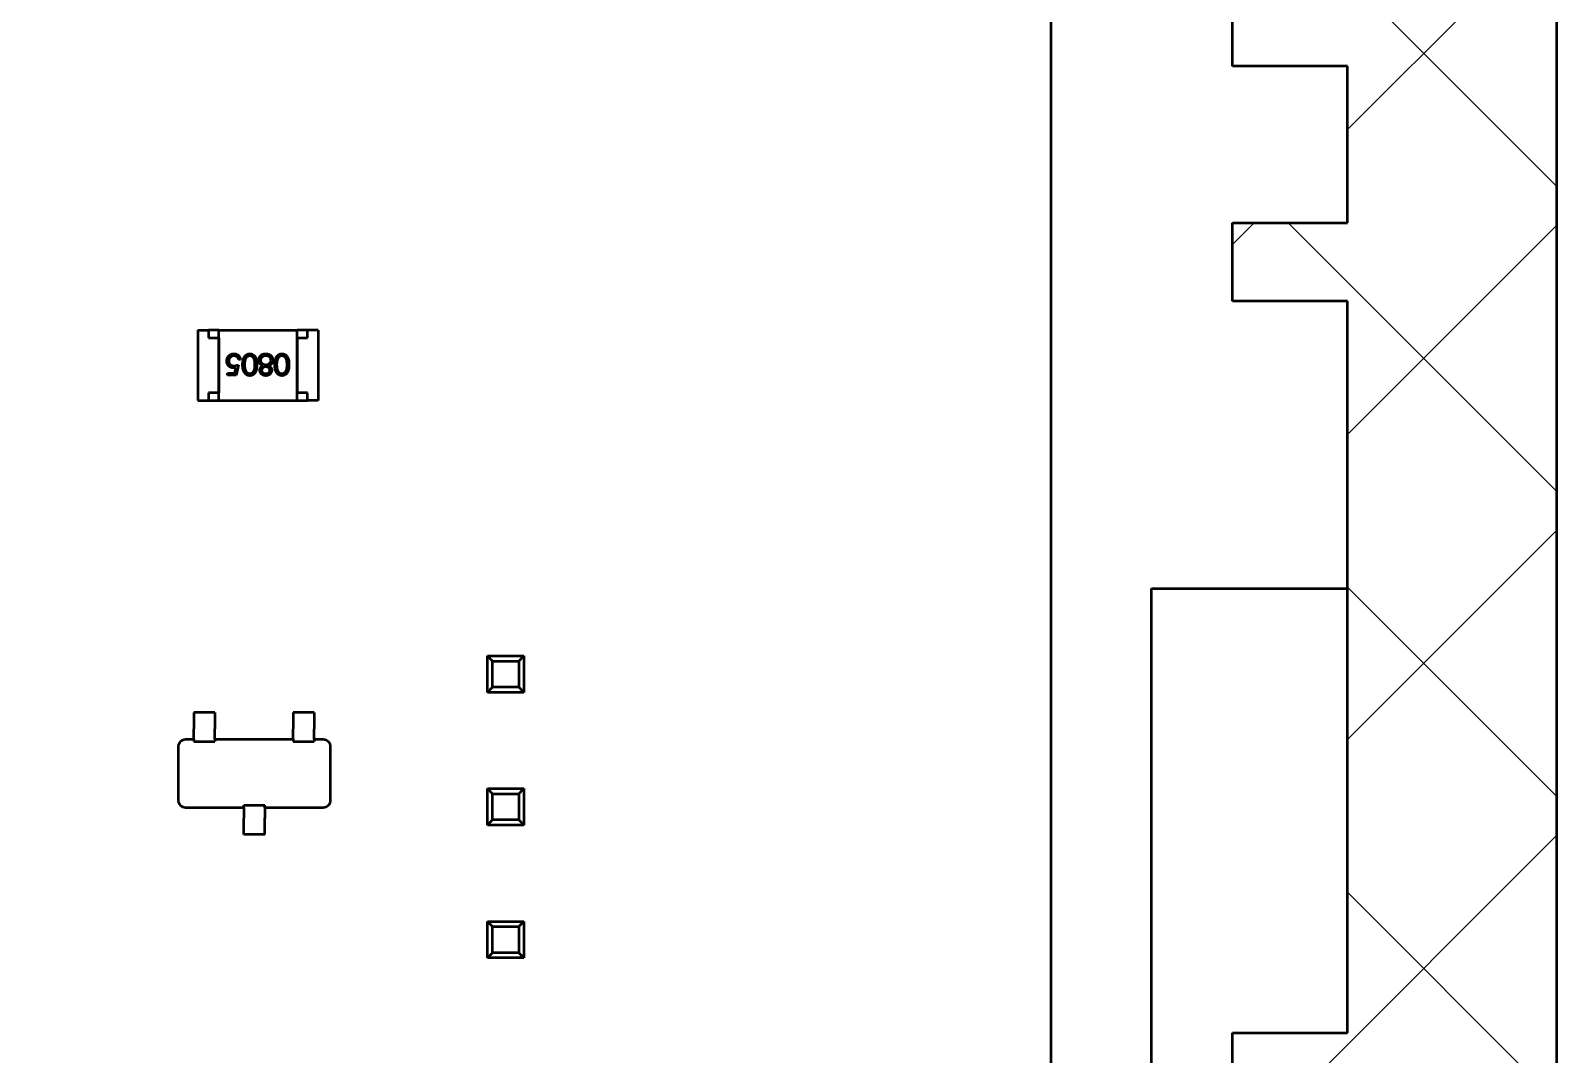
# Model space of a CAD drawing. Header units: millimetres. Extents: x 3004 to 4026, y 1209 to 1506.
# Drawn here: x 3169.19 to 3198.39, y 1413.87 to 1433.46 of the extents above; entities that cross this region are included whole.
import ezdxf

# ---------------------------------------------------------------- set-up
doc = ezdxf.new("R2010")
doc.units = ezdxf.units.MM
doc.layers.add('Видимый контур (ГОСТ)', color=7, linetype='Continuous', lineweight=50)
doc.layers.add('Штриховка (ГОСТ)', color=7, linetype='Continuous', lineweight=18)

msp = doc.modelspace()

# ---------------------------------------------------------------- hatches: boundary and pattern name
at = {"layer": 'Штриховка (ГОСТ)'}
h = msp.add_hatch(dxfattribs=at)
h.set_pattern_fill('ANSI37', color=256, scale=1.3, style=0)
edge = h.paths.add_edge_path()
edge.add_line((3130.892, 1396.782), (3130.892, 1393.782))
edge.add_line((3130.892, 1393.782), (3195.392, 1393.782))
edge.add_ellipse((3195.392, 1396.782), major_axis=(0, -3), ratio=1, start_angle=0, end_angle=90)
edge.add_line((3198.392, 1396.782), (3198.392, 1465.782))
edge.add_ellipse((3195.392, 1465.782), major_axis=(3, 0), ratio=1, start_angle=0, end_angle=90)
edge.add_line((3195.392, 1468.782), (3130.892, 1468.782))
edge.add_line((3130.892, 1468.782), (3130.892, 1465.782))
edge.add_line((3130.892, 1465.782), (3130.892, 1464.782))
edge.add_line((3130.892, 1464.782), (3132.392, 1464.782))
edge.add_line((3132.392, 1464.782), (3132.392, 1462.582))
edge.add_line((3132.392, 1462.582), (3133.892, 1462.582))
edge.add_line((3133.892, 1462.582), (3133.892, 1464.782))
edge.add_line((3133.892, 1464.782), (3147.892, 1464.782))
edge.add_line((3147.892, 1464.782), (3147.892, 1462.582))
edge.add_line((3147.892, 1462.582), (3149.392, 1462.582))
edge.add_line((3149.392, 1462.582), (3149.392, 1464.782))
edge.add_line((3149.392, 1464.782), (3152.392, 1464.782))
edge.add_line((3152.392, 1464.782), (3152.392, 1462.582))
edge.add_line((3152.392, 1462.582), (3153.892, 1462.582))
edge.add_line((3153.892, 1462.582), (3153.892, 1464.782))
edge.add_line((3153.892, 1464.782), (3167.892, 1464.782))
edge.add_line((3167.892, 1464.782), (3167.892, 1462.582))
edge.add_line((3167.892, 1462.582), (3169.392, 1462.582))
edge.add_line((3169.392, 1462.582), (3169.392, 1464.782))
edge.add_line((3169.392, 1464.782), (3172.392, 1464.782))
edge.add_line((3172.392, 1464.782), (3172.392, 1462.582))
edge.add_line((3172.392, 1462.582), (3173.892, 1462.582))
edge.add_line((3173.892, 1462.582), (3173.892, 1464.782))
edge.add_line((3173.892, 1464.782), (3194.392, 1464.782))
edge.add_line((3194.392, 1464.782), (3194.392, 1454.282))
edge.add_line((3194.392, 1454.282), (3192.192, 1454.282))
edge.add_line((3192.192, 1454.282), (3192.192, 1452.782))
edge.add_line((3192.192, 1452.782), (3194.392, 1452.782))
edge.add_line((3194.392, 1452.782), (3194.392, 1449.782))
edge.add_line((3194.392, 1449.782), (3192.192, 1449.782))
edge.add_line((3192.192, 1449.782), (3192.192, 1448.282))
edge.add_line((3192.192, 1448.282), (3194.392, 1448.282))
edge.add_line((3194.392, 1448.282), (3194.392, 1434.282))
edge.add_line((3194.392, 1434.282), (3192.192, 1434.282))
edge.add_line((3192.192, 1434.282), (3192.192, 1432.782))
edge.add_line((3192.192, 1432.782), (3194.392, 1432.782))
edge.add_line((3194.392, 1432.782), (3194.392, 1429.782))
edge.add_line((3194.392, 1429.782), (3192.192, 1429.782))
edge.add_line((3192.192, 1429.782), (3192.192, 1428.282))
edge.add_line((3192.192, 1428.282), (3194.392, 1428.282))
edge.add_line((3194.392, 1428.282), (3194.392, 1414.282))
edge.add_line((3194.392, 1414.282), (3192.192, 1414.282))
edge.add_line((3192.192, 1414.282), (3192.192, 1412.782))
edge.add_line((3192.192, 1412.782), (3194.392, 1412.782))
edge.add_line((3194.392, 1412.782), (3194.392, 1409.782))
edge.add_line((3194.392, 1409.782), (3192.192, 1409.782))
edge.add_line((3192.192, 1409.782), (3192.192, 1408.282))
edge.add_line((3192.192, 1408.282), (3194.392, 1408.282))
edge.add_line((3194.392, 1408.282), (3194.392, 1397.782))
edge.add_line((3194.392, 1397.782), (3173.892, 1397.782))
edge.add_line((3173.892, 1397.782), (3173.892, 1399.982))
edge.add_line((3173.892, 1399.982), (3172.392, 1399.982))
edge.add_line((3172.392, 1399.982), (3172.392, 1397.782))
edge.add_line((3172.392, 1397.782), (3169.392, 1397.782))
edge.add_line((3169.392, 1397.782), (3169.392, 1399.982))
edge.add_line((3169.392, 1399.982), (3167.892, 1399.982))
edge.add_line((3167.892, 1399.982), (3167.892, 1397.782))
edge.add_line((3167.892, 1397.782), (3153.892, 1397.782))
edge.add_line((3153.892, 1397.782), (3153.892, 1399.982))
edge.add_line((3153.892, 1399.982), (3152.392, 1399.982))
edge.add_line((3152.392, 1399.982), (3152.392, 1397.782))
edge.add_line((3152.392, 1397.782), (3149.392, 1397.782))
edge.add_line((3149.392, 1397.782), (3149.392, 1399.982))
edge.add_line((3149.392, 1399.982), (3147.892, 1399.982))
edge.add_line((3147.892, 1399.982), (3147.892, 1397.782))
edge.add_line((3147.892, 1397.782), (3133.892, 1397.782))
edge.add_line((3133.892, 1397.782), (3133.892, 1399.982))
edge.add_line((3133.892, 1399.982), (3132.392, 1399.982))
edge.add_line((3132.392, 1399.982), (3132.392, 1397.782))
edge.add_line((3132.392, 1397.782), (3130.892, 1397.782))
edge.add_line((3130.892, 1397.782), (3130.892, 1396.782))
edge = h.paths.add_edge_path()
edge.add_ellipse((3190.892, 1401.282), major_axis=(0, 2.75), ratio=1, start_angle=0, end_angle=360)
edge = h.paths.add_edge_path(flags=0)
edge.add_ellipse((3190.892, 1401.282), major_axis=(0, 1.1), ratio=1, start_angle=0, end_angle=360)
edge = h.paths.add_edge_path()
edge.add_ellipse((3190.892, 1461.282), major_axis=(0, 2.75), ratio=1, start_angle=0, end_angle=360)
edge = h.paths.add_edge_path(flags=0)
edge.add_ellipse((3190.892, 1461.282), major_axis=(0, 1.1), ratio=1, start_angle=0, end_angle=360)

# ---------------------------------------------------------------- linework, layer by layer
at = {"layer": 'Видимый контур (ГОСТ)'}
for p, q in [((3198.392, 1465.782), (3198.392, 1396.782)), ((3188.712, 1455.257), (3188.717, 1407.809)), ((3192.192, 1432.782), (3192.192, 1434.282)), ((3194.392, 1432.782), (3192.192, 1432.782)), ((3194.392, 1429.782), (3194.392, 1432.782)), ((3192.192, 1429.782), (3194.392, 1429.782)), ((3192.192, 1428.282), (3192.192, 1429.782)), ((3194.392, 1428.282), (3192.192, 1428.282)), ((3194.392, 1414.282), (3194.392, 1428.282)), ((3172.39, 1427.73), (3172.39, 1426.38)), ((3172.39, 1427.73), (3172.59, 1427.73)), ((3172.79, 1427.73), (3172.59, 1427.73)), ((3172.59, 1427.73), (3172.59, 1427.58)), ((3172.79, 1426.38), (3172.79, 1427.73)), ((3172.79, 1427.73), (3174.29, 1427.73)), ((3174.49, 1427.73), (3174.29, 1427.73)), ((3174.29, 1426.38), (3174.29, 1427.73)), ((3174.49, 1427.58), (3174.49, 1427.73)), ((3174.69, 1427.73), (3174.49, 1427.73)), ((3174.69, 1427.73), (3174.69, 1426.38)), ((3172.59, 1427.58), (3172.79, 1427.58)), ((3172.79, 1427.58), (3172.79, 1426.53)), ((3174.29, 1427.58), (3174.49, 1427.58)), ((3174.29, 1427.58), (3174.29, 1426.53)), ((3173.164, 1427.068), (3173.123, 1426.868)), ((3173.205, 1427.166), (3173.169, 1427.166)), ((3172.959, 1426.909), (3173.095, 1426.909)), ((3172.959, 1426.868), (3172.959, 1426.909)), ((3173.123, 1426.868), (3172.959, 1426.868)), ((3173.095, 1426.909), (3173.116, 1427.014)), ((3172.59, 1426.53), (3172.59, 1426.38)), ((3172.79, 1426.53), (3172.59, 1426.53)), ((3174.49, 1426.53), (3174.29, 1426.53)), ((3174.49, 1426.38), (3174.49, 1426.53)), ((3172.39, 1426.38), (3172.59, 1426.38)), ((3172.59, 1426.38), (3172.79, 1426.38)), ((3172.79, 1426.38), (3174.29, 1426.38)), ((3174.29, 1426.38), (3174.49, 1426.38)), ((3174.69, 1426.38), (3174.49, 1426.38)), ((3190.642, 1412.982), (3190.642, 1422.782)), ((3190.642, 1422.782), (3194.392, 1422.782)), ((3177.93, 1421.495), (3178.63, 1421.495)), ((3177.93, 1421.495), (3178.03, 1421.395)), ((3177.93, 1420.795), (3177.93, 1421.495)), ((3178.53, 1421.395), (3178.63, 1421.495)), ((3178.63, 1421.495), (3178.63, 1420.795)), ((3178.03, 1421.395), (3178.53, 1421.395)), ((3178.03, 1420.895), (3178.03, 1421.395)), ((3178.53, 1421.395), (3178.53, 1420.895)), ((3177.93, 1420.795), (3178.03, 1420.895)), ((3178.63, 1420.795), (3177.93, 1420.795)), ((3178.53, 1420.895), (3178.03, 1420.895)), ((3178.53, 1420.895), (3178.63, 1420.795)), ((3172.315, 1420.415), (3172.315, 1420.191)), ((3172.715, 1420.415), (3172.315, 1420.415)), ((3172.715, 1420.415), (3172.715, 1420.191)), ((3174.615, 1420.415), (3174.215, 1420.415)), ((3174.215, 1420.415), (3174.215, 1420.191)), ((3174.615, 1420.415), (3174.615, 1420.191)), ((3172.315, 1420.191), (3172.315, 1420.141)), ((3172.315, 1420.141), (3172.315, 1420.099)), ((3172.315, 1419.901), (3172.315, 1420.099)), ((3172.715, 1420.191), (3172.715, 1420.141)), ((3172.715, 1420.141), (3172.715, 1420.099)), ((3172.715, 1419.901), (3172.715, 1420.099)), ((3174.215, 1420.191), (3174.215, 1420.141)), ((3174.215, 1420.141), (3174.215, 1420.099)), ((3174.215, 1419.901), (3174.215, 1420.099)), ((3174.615, 1420.191), (3174.615, 1420.141)), ((3174.615, 1420.141), (3174.615, 1420.099)), ((3174.615, 1419.901), (3174.615, 1420.099)), ((3172.01, 1419.75), (3172.01, 1418.74)), ((3172.315, 1419.895), (3172.155, 1419.895)), ((3172.315, 1419.901), (3172.315, 1419.855)), ((3172.315, 1419.855), (3172.715, 1419.855)), ((3172.715, 1419.901), (3172.715, 1419.855)), ((3174.215, 1419.895), (3172.715, 1419.895)), ((3174.215, 1419.901), (3174.215, 1419.855)), ((3174.215, 1419.855), (3174.615, 1419.855)), ((3174.615, 1419.901), (3174.615, 1419.855)), ((3174.785, 1419.895), (3174.615, 1419.895)), ((3174.93, 1418.74), (3174.93, 1419.75)), ((3177.93, 1418.955), (3178.63, 1418.955)), ((3177.93, 1418.955), (3178.03, 1418.855)), ((3177.93, 1418.255), (3177.93, 1418.955)), ((3178.53, 1418.855), (3178.63, 1418.955)), ((3178.63, 1418.955), (3178.63, 1418.255)), ((3172.155, 1418.595), (3173.27, 1418.595)), ((3173.27, 1418.636), (3173.67, 1418.636)), ((3173.27, 1418.59), (3173.27, 1418.636)), ((3173.27, 1418.59), (3173.27, 1418.391)), ((3173.67, 1418.59), (3173.67, 1418.636)), ((3173.67, 1418.595), (3174.785, 1418.595)), ((3173.67, 1418.59), (3173.67, 1418.391)), ((3178.03, 1418.855), (3178.53, 1418.855)), ((3178.03, 1418.355), (3178.03, 1418.855)), ((3178.53, 1418.855), (3178.53, 1418.355)), ((3173.27, 1418.35), (3173.27, 1418.391)), ((3173.27, 1418.3), (3173.27, 1418.35)), ((3173.27, 1418.075), (3173.27, 1418.3)), ((3173.67, 1418.35), (3173.67, 1418.391)), ((3173.67, 1418.3), (3173.67, 1418.35)), ((3173.67, 1418.075), (3173.67, 1418.3)), ((3177.93, 1418.255), (3178.03, 1418.355)), ((3178.53, 1418.355), (3178.03, 1418.355)), ((3178.53, 1418.355), (3178.63, 1418.255)), ((3173.67, 1418.075), (3173.27, 1418.075)), ((3178.63, 1418.255), (3177.93, 1418.255)), ((3177.93, 1416.415), (3178.63, 1416.415)), ((3177.93, 1416.415), (3178.03, 1416.315)), ((3177.93, 1415.715), (3177.93, 1416.415)), ((3178.03, 1416.315), (3178.53, 1416.315)), ((3178.03, 1415.815), (3178.03, 1416.315)), ((3178.53, 1416.315), (3178.63, 1416.415)), ((3178.53, 1416.315), (3178.53, 1415.815)), ((3178.63, 1416.415), (3178.63, 1415.715)), ((3177.93, 1415.715), (3178.03, 1415.815)), ((3178.63, 1415.715), (3177.93, 1415.715)), ((3178.53, 1415.815), (3178.03, 1415.815)), ((3178.53, 1415.815), (3178.63, 1415.715)), ((3192.192, 1414.282), (3194.392, 1414.282)), ((3192.192, 1412.782), (3192.192, 1414.282))]:
    msp.add_line(p, q, dxfattribs=at)
for centre, major_axis, start_param, end_param in [((3172.166, 1419.74), (0.113, -0.113), 2.389713, 3.893472), ((3174.775, 1419.74), (-0.113, -0.113), 2.389713, 3.893472), ((3172.166, 1418.751), (-0.113, -0.113), 5.531306, 7.035065), ((3174.775, 1418.751), (0.113, -0.113), 5.531306, 7.035065)]:
    msp.add_ellipse(centre, major_axis=major_axis, ratio=0.935113, start_param=start_param, end_param=end_param, dxfattribs=at)
for points, knots in [([(3172.943, 1427.137), (3172.943, 1427.141), (3172.943, 1427.147), (3172.944, 1427.157), (3172.946, 1427.166), (3172.948, 1427.175), (3172.95, 1427.184), (3172.953, 1427.193), (3172.957, 1427.202), (3172.961, 1427.21), (3172.966, 1427.218), (3172.971, 1427.226), (3172.977, 1427.233), (3172.983, 1427.239), (3172.989, 1427.245), (3172.996, 1427.251), (3173.003, 1427.256), (3173.011, 1427.261), (3173.019, 1427.265), (3173.027, 1427.269), (3173.036, 1427.272), (3173.044, 1427.274), (3173.054, 1427.276), (3173.063, 1427.277), (3173.073, 1427.278), (3173.079, 1427.278), (3173.083, 1427.278)], [0, 0, 0, 0, 0.044014, 0.087434, 0.130118, 0.172554, 0.214555, 0.256298, 0.298438, 0.340849, 0.382715, 0.423924, 0.464246, 0.504074, 0.543862, 0.583567, 0.623094, 0.663229, 0.703551, 0.743938, 0.784541, 0.82575, 0.867757, 0.910745, 0.954914, 1, 1, 1, 1]), ([(3173.069, 1427.007), (3173.065, 1427.007), (3173.056, 1427.007), (3173.043, 1427.009), (3173.031, 1427.012), (3173.019, 1427.016), (3173.008, 1427.021), (3172.998, 1427.027), (3172.988, 1427.035), (3172.979, 1427.043), (3172.97, 1427.053), (3172.963, 1427.063), (3172.957, 1427.074), (3172.952, 1427.085), (3172.948, 1427.097), (3172.945, 1427.11), (3172.943, 1427.124), (3172.943, 1427.133), (3172.943, 1427.137)], [0, 0, 0, 0, 0.065808, 0.129394, 0.190894, 0.251281, 0.310815, 0.370371, 0.430768, 0.492881, 0.555104, 0.616067, 0.677256, 0.73826, 0.800762, 0.864778, 0.931045, 1, 1, 1, 1]), ([(3173.081, 1427.237), (3173.077, 1427.237), (3173.07, 1427.237), (3173.061, 1427.236), (3173.051, 1427.234), (3173.042, 1427.23), (3173.033, 1427.226), (3173.025, 1427.221), (3173.016, 1427.215), (3173.009, 1427.209), (3173.002, 1427.201), (3172.996, 1427.193), (3172.991, 1427.185), (3172.986, 1427.176), (3172.983, 1427.166), (3172.981, 1427.157), (3172.979, 1427.146), (3172.979, 1427.14), (3172.979, 1427.136)], [0, 0, 0, 0, 0.064207, 0.126425, 0.18768, 0.248216, 0.308305, 0.369661, 0.431699, 0.495947, 0.559758, 0.622295, 0.683911, 0.745092, 0.80674, 0.869087, 0.93329, 1, 1, 1, 1]), ([(3172.979, 1427.136), (3172.979, 1427.133), (3172.979, 1427.126), (3172.981, 1427.117), (3172.983, 1427.109), (3172.986, 1427.1), (3172.989, 1427.093), (3172.994, 1427.085), (3172.999, 1427.078), (3173.005, 1427.072), (3173.012, 1427.066), (3173.02, 1427.061), (3173.028, 1427.057), (3173.036, 1427.054), (3173.045, 1427.051), (3173.055, 1427.049), (3173.065, 1427.048), (3173.072, 1427.048), (3173.076, 1427.048)], [0, 0, 0, 0, 0.065351, 0.127916, 0.18836, 0.247216, 0.30563, 0.36377, 0.422661, 0.482687, 0.5433, 0.604118, 0.664965, 0.727413, 0.791468, 0.858055, 0.927037, 1, 1, 1, 1]), ([(3173.076, 1427.048), (3173.082, 1427.048), (3173.096, 1427.048), (3173.136, 1427.057), (3173.155, 1427.065), (3173.164, 1427.068)], [0, 0, 0, 0, 0.001976248, 0.001976248, 0.003940074, 0.003940074, 0.003940074, 0.003940074]), ([(3173.169, 1427.166), (3173.168, 1427.169), (3173.166, 1427.177), (3173.163, 1427.187), (3173.158, 1427.196), (3173.153, 1427.204), (3173.146, 1427.212), (3173.139, 1427.218), (3173.13, 1427.224), (3173.121, 1427.228), (3173.112, 1427.232), (3173.101, 1427.235), (3173.091, 1427.237), (3173.084, 1427.237), (3173.081, 1427.237)], [0, 0, 0, 0, 0.094687, 0.181994, 0.264377, 0.34218, 0.418618, 0.496509, 0.577369, 0.661511, 0.746733, 0.831258, 0.915206, 1, 1, 1, 1]), ([(3173.083, 1427.278), (3173.087, 1427.278), (3173.095, 1427.278), (3173.106, 1427.277), (3173.117, 1427.274), (3173.128, 1427.271), (3173.138, 1427.266), (3173.147, 1427.261), (3173.156, 1427.255), (3173.165, 1427.247), (3173.173, 1427.239), (3173.18, 1427.23), (3173.186, 1427.221), (3173.192, 1427.211), (3173.196, 1427.2), (3173.2, 1427.189), (3173.203, 1427.178), (3173.204, 1427.17), (3173.205, 1427.166)], [0, 0, 0, 0, 0.065421, 0.128708, 0.190236, 0.250724, 0.310637, 0.370766, 0.431615, 0.493523, 0.555883, 0.617342, 0.678668, 0.740711, 0.802985, 0.866803, 0.932347, 1, 1, 1, 1]), ([(3173.246, 1427.068), (3173.246, 1427.074), (3173.246, 1427.086), (3173.247, 1427.104), (3173.248, 1427.12), (3173.25, 1427.136), (3173.253, 1427.15), (3173.256, 1427.164), (3173.259, 1427.177), (3173.264, 1427.188), (3173.268, 1427.199), (3173.273, 1427.209), (3173.279, 1427.219), (3173.285, 1427.228), (3173.291, 1427.236), (3173.298, 1427.243), (3173.306, 1427.25), (3173.313, 1427.256), (3173.321, 1427.261), (3173.33, 1427.266), (3173.338, 1427.27), (3173.347, 1427.273), (3173.356, 1427.275), (3173.365, 1427.277), (3173.374, 1427.278), (3173.381, 1427.278), (3173.384, 1427.278)], [0, 0, 0, 0, 0.065063, 0.126773, 0.185516, 0.240765, 0.29298, 0.34225, 0.388919, 0.432776, 0.474628, 0.514775, 0.553606, 0.591426, 0.628028, 0.663804, 0.698984, 0.733591, 0.767628, 0.801208, 0.834264, 0.866981, 0.89972, 0.932702, 0.966176, 1, 1, 1, 1]), ([(3173.384, 1426.858), (3173.381, 1426.858), (3173.374, 1426.858), (3173.365, 1426.859), (3173.356, 1426.861), (3173.347, 1426.863), (3173.338, 1426.867), (3173.33, 1426.87), (3173.322, 1426.875), (3173.314, 1426.88), (3173.306, 1426.886), (3173.299, 1426.893), (3173.292, 1426.9), (3173.285, 1426.908), (3173.279, 1426.917), (3173.274, 1426.927), (3173.269, 1426.937), (3173.264, 1426.948), (3173.26, 1426.96), (3173.256, 1426.972), (3173.253, 1426.986), (3173.25, 1427.001), (3173.248, 1427.016), (3173.247, 1427.033), (3173.246, 1427.05), (3173.246, 1427.062), (3173.246, 1427.068)], [0, 0, 0, 0, 0.033788, 0.067194, 0.099862, 0.132567, 0.165151, 0.197913, 0.231319, 0.265083, 0.299255, 0.334399, 0.369943, 0.406284, 0.444064, 0.482998, 0.523354, 0.565537, 0.609613, 0.656391, 0.705885, 0.758325, 0.813832, 0.872795, 0.934722, 1, 1, 1, 1]), ([(3173.297, 1427.169), (3173.296, 1427.165), (3173.293, 1427.158), (3173.29, 1427.147), (3173.288, 1427.135), (3173.285, 1427.123), (3173.284, 1427.11), (3173.283, 1427.096), (3173.282, 1427.082), (3173.282, 1427.073), (3173.282, 1427.068)], [0, 0, 0, 0, 0.110588, 0.224542, 0.342503, 0.464324, 0.590756, 0.722227, 0.858843, 1, 1, 1, 1]), ([(3173.282, 1427.068), (3173.282, 1427.063), (3173.282, 1427.054), (3173.282, 1427.04), (3173.284, 1427.027), (3173.285, 1427.015), (3173.287, 1427.003), (3173.289, 1426.992), (3173.292, 1426.981), (3173.295, 1426.972), (3173.298, 1426.962), (3173.302, 1426.954), (3173.307, 1426.946), (3173.311, 1426.939), (3173.316, 1426.932), (3173.321, 1426.926), (3173.326, 1426.921), (3173.334, 1426.915), (3173.344, 1426.909), (3173.357, 1426.903), (3173.369, 1426.9), (3173.378, 1426.899), (3173.383, 1426.899)], [0, 0, 0, 0, 0.065681, 0.128486, 0.188175, 0.245106, 0.299448, 0.350823, 0.399942, 0.446672, 0.491255, 0.533376, 0.573853, 0.612526, 0.649597, 0.685532, 0.720106, 0.753838, 0.818925, 0.880493, 0.940311, 1, 1, 1, 1]), ([(3173.383, 1427.237), (3173.378, 1427.237), (3173.369, 1427.237), (3173.356, 1427.233), (3173.344, 1427.228), (3173.334, 1427.222), (3173.327, 1427.216), (3173.321, 1427.211), (3173.316, 1427.205), (3173.312, 1427.199), (3173.307, 1427.192), (3173.303, 1427.185), (3173.3, 1427.177), (3173.298, 1427.172), (3173.297, 1427.169)], [0, 0, 0, 0, 0.112813, 0.225394, 0.339595, 0.459675, 0.521735, 0.583926, 0.648174, 0.713881, 0.781004, 0.851451, 0.924051, 1, 1, 1, 1]), ([(3173.482, 1427.068), (3173.482, 1427.074), (3173.482, 1427.084), (3173.481, 1427.099), (3173.48, 1427.113), (3173.479, 1427.126), (3173.477, 1427.138), (3173.475, 1427.149), (3173.472, 1427.159), (3173.47, 1427.168), (3173.466, 1427.177), (3173.463, 1427.184), (3173.459, 1427.192), (3173.454, 1427.198), (3173.45, 1427.204), (3173.445, 1427.21), (3173.439, 1427.215), (3173.432, 1427.221), (3173.421, 1427.228), (3173.409, 1427.233), (3173.396, 1427.237), (3173.387, 1427.237), (3173.383, 1427.237)], [0, 0, 0, 0, 0.072951, 0.141584, 0.205926, 0.265301, 0.320597, 0.371817, 0.41879, 0.461699, 0.502134, 0.540804, 0.578181, 0.614297, 0.649678, 0.684299, 0.718359, 0.752081, 0.817652, 0.879722, 0.939966, 1, 1, 1, 1]), ([(3173.383, 1426.899), (3173.387, 1426.899), (3173.396, 1426.9), (3173.409, 1426.903), (3173.422, 1426.909), (3173.431, 1426.915), (3173.439, 1426.921), (3173.445, 1426.926), (3173.45, 1426.932), (3173.454, 1426.938), (3173.459, 1426.945), (3173.463, 1426.952), (3173.466, 1426.96), (3173.469, 1426.968), (3173.472, 1426.977), (3173.475, 1426.987), (3173.477, 1426.998), (3173.479, 1427.01), (3173.48, 1427.023), (3173.481, 1427.037), (3173.482, 1427.052), (3173.482, 1427.063), (3173.482, 1427.068)], [0, 0, 0, 0, 0.060387, 0.120883, 0.182755, 0.247811, 0.281299, 0.315088, 0.349702, 0.384857, 0.420966, 0.458511, 0.497175, 0.537602, 0.580503, 0.627468, 0.678388, 0.733983, 0.793747, 0.857714, 0.926698, 1, 1, 1, 1]), ([(3173.384, 1427.278), (3173.387, 1427.278), (3173.393, 1427.278), (3173.402, 1427.277), (3173.411, 1427.275), (3173.42, 1427.273), (3173.429, 1427.27), (3173.437, 1427.266), (3173.445, 1427.262), (3173.453, 1427.256), (3173.46, 1427.251), (3173.467, 1427.244), (3173.474, 1427.237), (3173.48, 1427.229), (3173.486, 1427.22), (3173.491, 1427.211), (3173.496, 1427.201), (3173.501, 1427.191), (3173.505, 1427.179), (3173.508, 1427.166), (3173.511, 1427.153), (3173.513, 1427.138), (3173.515, 1427.122), (3173.517, 1427.105), (3173.517, 1427.087), (3173.518, 1427.075), (3173.518, 1427.068)], [0, 0, 0, 0, 0.033787, 0.066622, 0.099285, 0.131361, 0.163585, 0.196104, 0.228902, 0.262158, 0.295991, 0.330218, 0.36506, 0.400951, 0.43762, 0.475708, 0.515381, 0.556414, 0.599765, 0.646424, 0.696431, 0.749782, 0.806573, 0.867436, 0.931887, 1, 1, 1, 1]), ([(3173.518, 1427.068), (3173.518, 1427.062), (3173.517, 1427.049), (3173.517, 1427.031), (3173.515, 1427.014), (3173.513, 1426.998), (3173.511, 1426.984), (3173.508, 1426.97), (3173.505, 1426.957), (3173.501, 1426.946), (3173.496, 1426.935), (3173.492, 1426.926), (3173.486, 1426.916), (3173.48, 1426.908), (3173.474, 1426.9), (3173.468, 1426.893), (3173.46, 1426.886), (3173.453, 1426.88), (3173.445, 1426.875), (3173.437, 1426.87), (3173.429, 1426.867), (3173.42, 1426.863), (3173.411, 1426.861), (3173.402, 1426.859), (3173.393, 1426.858), (3173.387, 1426.858), (3173.384, 1426.858)], [0, 0, 0, 0, 0.068595, 0.133246, 0.194313, 0.251279, 0.304513, 0.354235, 0.400481, 0.443411, 0.484015, 0.523252, 0.561042, 0.5979, 0.633518, 0.668314, 0.702496, 0.736685, 0.770293, 0.803437, 0.835913, 0.86846, 0.900847, 0.933467, 0.966258, 1, 1, 1, 1]), ([(3173.553, 1427.152), (3173.554, 1427.156), (3173.554, 1427.163), (3173.555, 1427.174), (3173.558, 1427.185), (3173.561, 1427.196), (3173.565, 1427.206), (3173.57, 1427.216), (3173.576, 1427.226), (3173.581, 1427.232), (3173.584, 1427.235)], [0, 0, 0, 0, 0.128158, 0.253673, 0.377325, 0.499385, 0.622918, 0.745839, 0.871395, 1, 1, 1, 1]), ([(3173.631, 1427.045), (3173.628, 1427.047), (3173.621, 1427.05), (3173.612, 1427.056), (3173.604, 1427.061), (3173.596, 1427.067), (3173.589, 1427.073), (3173.583, 1427.079), (3173.577, 1427.085), (3173.572, 1427.092), (3173.568, 1427.099), (3173.564, 1427.106), (3173.561, 1427.113), (3173.558, 1427.12), (3173.556, 1427.128), (3173.554, 1427.135), (3173.554, 1427.143), (3173.554, 1427.149), (3173.553, 1427.152)], [0, 0, 0, 0, 0.079525, 0.1551, 0.22722, 0.295911, 0.362056, 0.42552, 0.485813, 0.544495, 0.60146, 0.657841, 0.713974, 0.769468, 0.82613, 0.882885, 0.940701, 1, 1, 1, 1]), ([(3173.574, 1426.962), (3173.574, 1426.966), (3173.574, 1426.975), (3173.577, 1426.987), (3173.582, 1426.999), (3173.588, 1427.01), (3173.596, 1427.02), (3173.606, 1427.029), (3173.618, 1427.038), (3173.626, 1427.043), (3173.631, 1427.045)], [0, 0, 0, 0, 0.121904, 0.239413, 0.35541, 0.472091, 0.592859, 0.718703, 0.854892, 1, 1, 1, 1]), ([(3173.584, 1427.235), (3173.587, 1427.238), (3173.593, 1427.245), (3173.604, 1427.254), (3173.616, 1427.262), (3173.629, 1427.268), (3173.643, 1427.273), (3173.658, 1427.276), (3173.673, 1427.278), (3173.684, 1427.278), (3173.69, 1427.278)], [0, 0, 0, 0, 0.119283, 0.237093, 0.354796, 0.474576, 0.59746, 0.724926, 0.858883, 1, 1, 1, 1]), ([(3173.69, 1427.237), (3173.686, 1427.237), (3173.678, 1427.237), (3173.668, 1427.236), (3173.658, 1427.234), (3173.648, 1427.231), (3173.639, 1427.228), (3173.631, 1427.223), (3173.623, 1427.218), (3173.616, 1427.212), (3173.61, 1427.206), (3173.605, 1427.199), (3173.6, 1427.192), (3173.596, 1427.184), (3173.593, 1427.177), (3173.591, 1427.169), (3173.59, 1427.161), (3173.589, 1427.155), (3173.589, 1427.152)], [0, 0, 0, 0, 0.076559, 0.149161, 0.218827, 0.285567, 0.350313, 0.414125, 0.477179, 0.540368, 0.602202, 0.662034, 0.719934, 0.775907, 0.831115, 0.886667, 0.942552, 1, 1, 1, 1]), ([(3173.589, 1427.152), (3173.589, 1427.15), (3173.59, 1427.144), (3173.591, 1427.136), (3173.593, 1427.129), (3173.596, 1427.121), (3173.601, 1427.114), (3173.605, 1427.107), (3173.611, 1427.1), (3173.618, 1427.094), (3173.625, 1427.088), (3173.633, 1427.082), (3173.641, 1427.078), (3173.65, 1427.074), (3173.659, 1427.072), (3173.668, 1427.07), (3173.677, 1427.068), (3173.684, 1427.068), (3173.687, 1427.068)], [0, 0, 0, 0, 0.057339, 0.113063, 0.169181, 0.225775, 0.283826, 0.343454, 0.405907, 0.471392, 0.538003, 0.603064, 0.667602, 0.732225, 0.797005, 0.863048, 0.930357, 1, 1, 1, 1]), ([(3173.687, 1427.068), (3173.691, 1427.068), (3173.698, 1427.068), (3173.708, 1427.07), (3173.718, 1427.072), (3173.727, 1427.075), (3173.736, 1427.078), (3173.745, 1427.083), (3173.753, 1427.088), (3173.76, 1427.094), (3173.767, 1427.101), (3173.773, 1427.108), (3173.778, 1427.115), (3173.782, 1427.123), (3173.785, 1427.131), (3173.788, 1427.139), (3173.789, 1427.148), (3173.789, 1427.153), (3173.789, 1427.156)], [0, 0, 0, 0, 0.071269, 0.139812, 0.206497, 0.271535, 0.336082, 0.400528, 0.464984, 0.53005, 0.594423, 0.655583, 0.714849, 0.772115, 0.828999, 0.885122, 0.942079, 1, 1, 1, 1]), ([(3173.69, 1427.278), (3173.695, 1427.278), (3173.706, 1427.278), (3173.721, 1427.276), (3173.735, 1427.273), (3173.748, 1427.269), (3173.761, 1427.264), (3173.772, 1427.257), (3173.782, 1427.249), (3173.791, 1427.24), (3173.799, 1427.23), (3173.806, 1427.22), (3173.812, 1427.21), (3173.817, 1427.199), (3173.821, 1427.189), (3173.823, 1427.178), (3173.825, 1427.166), (3173.825, 1427.159), (3173.825, 1427.155)], [0, 0, 0, 0, 0.078556, 0.152863, 0.22356, 0.290375, 0.355403, 0.418291, 0.480389, 0.543073, 0.604924, 0.664398, 0.721943, 0.778375, 0.83383, 0.888861, 0.944089, 1, 1, 1, 1]), ([(3173.789, 1427.156), (3173.789, 1427.16), (3173.789, 1427.167), (3173.786, 1427.177), (3173.782, 1427.188), (3173.777, 1427.197), (3173.77, 1427.207), (3173.762, 1427.214), (3173.752, 1427.222), (3173.742, 1427.227), (3173.73, 1427.232), (3173.717, 1427.235), (3173.704, 1427.237), (3173.694, 1427.237), (3173.69, 1427.237)], [0, 0, 0, 0, 0.074898, 0.148596, 0.224471, 0.302323, 0.381919, 0.461149, 0.542417, 0.626716, 0.714597, 0.804903, 0.900127, 1, 1, 1, 1]), ([(3173.825, 1427.155), (3173.825, 1427.152), (3173.825, 1427.147), (3173.824, 1427.138), (3173.823, 1427.13), (3173.821, 1427.123), (3173.818, 1427.115), (3173.815, 1427.108), (3173.811, 1427.101), (3173.807, 1427.094), (3173.802, 1427.087), (3173.796, 1427.08), (3173.789, 1427.074), (3173.782, 1427.068), (3173.774, 1427.062), (3173.766, 1427.056), (3173.756, 1427.05), (3173.75, 1427.047), (3173.746, 1427.045)], [0, 0, 0, 0, 0.058854, 0.116315, 0.172675, 0.22878, 0.28458, 0.340257, 0.39663, 0.453507, 0.512318, 0.572648, 0.636022, 0.702363, 0.771483, 0.844184, 0.92007, 1, 1, 1, 1]), ([(3173.746, 1427.045), (3173.751, 1427.043), (3173.76, 1427.038), (3173.772, 1427.029), (3173.782, 1427.019), (3173.79, 1427.008), (3173.797, 1426.997), (3173.801, 1426.985), (3173.804, 1426.973), (3173.805, 1426.965), (3173.805, 1426.961)], [0, 0, 0, 0, 0.14586, 0.282426, 0.41085, 0.535029, 0.654701, 0.770133, 0.884556, 1, 1, 1, 1]), ([(3173.861, 1427.068), (3173.861, 1427.074), (3173.861, 1427.086), (3173.862, 1427.104), (3173.864, 1427.12), (3173.865, 1427.136), (3173.868, 1427.15), (3173.871, 1427.164), (3173.875, 1427.177), (3173.879, 1427.188), (3173.884, 1427.199), (3173.889, 1427.209), (3173.894, 1427.219), (3173.9, 1427.228), (3173.907, 1427.236), (3173.914, 1427.243), (3173.921, 1427.25), (3173.929, 1427.256), (3173.937, 1427.261), (3173.945, 1427.266), (3173.954, 1427.27), (3173.962, 1427.273), (3173.971, 1427.275), (3173.98, 1427.277), (3173.99, 1427.278), (3173.996, 1427.278), (3173.999, 1427.278)], [0, 0, 0, 0, 0.065063, 0.126773, 0.185516, 0.240765, 0.29298, 0.34225, 0.388919, 0.432776, 0.474628, 0.514775, 0.553606, 0.591426, 0.628028, 0.663804, 0.698984, 0.733591, 0.767628, 0.801208, 0.834264, 0.866981, 0.89972, 0.932702, 0.966176, 1, 1, 1, 1]), ([(3173.999, 1426.858), (3173.996, 1426.858), (3173.99, 1426.858), (3173.98, 1426.859), (3173.971, 1426.861), (3173.962, 1426.863), (3173.954, 1426.867), (3173.945, 1426.87), (3173.937, 1426.875), (3173.929, 1426.88), (3173.921, 1426.886), (3173.914, 1426.893), (3173.907, 1426.9), (3173.901, 1426.908), (3173.895, 1426.917), (3173.889, 1426.927), (3173.884, 1426.937), (3173.879, 1426.948), (3173.875, 1426.96), (3173.871, 1426.972), (3173.868, 1426.986), (3173.866, 1427.001), (3173.864, 1427.016), (3173.862, 1427.033), (3173.861, 1427.05), (3173.861, 1427.062), (3173.861, 1427.068)], [0, 0, 0, 0, 0.033788, 0.067194, 0.099862, 0.132567, 0.165151, 0.197913, 0.231319, 0.265083, 0.299255, 0.334399, 0.369943, 0.406284, 0.444064, 0.482998, 0.523354, 0.565537, 0.609613, 0.656391, 0.705885, 0.758325, 0.813832, 0.872795, 0.934722, 1, 1, 1, 1]), ([(3173.912, 1427.169), (3173.911, 1427.165), (3173.909, 1427.158), (3173.905, 1427.147), (3173.903, 1427.135), (3173.901, 1427.123), (3173.899, 1427.11), (3173.898, 1427.096), (3173.897, 1427.082), (3173.897, 1427.073), (3173.897, 1427.068)], [0, 0, 0, 0, 0.110588, 0.224542, 0.342503, 0.464324, 0.590756, 0.722227, 0.858843, 1, 1, 1, 1]), ([(3173.897, 1427.068), (3173.897, 1427.063), (3173.897, 1427.054), (3173.898, 1427.04), (3173.899, 1427.027), (3173.9, 1427.015), (3173.902, 1427.003), (3173.904, 1426.992), (3173.907, 1426.981), (3173.91, 1426.972), (3173.914, 1426.962), (3173.918, 1426.954), (3173.922, 1426.946), (3173.926, 1426.939), (3173.931, 1426.932), (3173.936, 1426.926), (3173.942, 1426.921), (3173.949, 1426.915), (3173.959, 1426.909), (3173.972, 1426.903), (3173.985, 1426.9), (3173.994, 1426.899), (3173.998, 1426.899)], [0, 0, 0, 0, 0.065681, 0.128486, 0.188175, 0.245106, 0.299448, 0.350823, 0.399942, 0.446672, 0.491255, 0.533376, 0.573853, 0.612526, 0.649597, 0.685532, 0.720106, 0.753838, 0.818925, 0.880493, 0.940311, 1, 1, 1, 1]), ([(3173.998, 1427.237), (3173.994, 1427.237), (3173.985, 1427.237), (3173.972, 1427.233), (3173.959, 1427.228), (3173.949, 1427.222), (3173.942, 1427.216), (3173.937, 1427.211), (3173.932, 1427.205), (3173.927, 1427.199), (3173.923, 1427.192), (3173.919, 1427.185), (3173.915, 1427.177), (3173.913, 1427.172), (3173.912, 1427.169)], [0, 0, 0, 0, 0.112813, 0.225394, 0.339595, 0.459675, 0.521735, 0.583926, 0.648174, 0.713881, 0.781004, 0.851451, 0.924051, 1, 1, 1, 1]), ([(3174.097, 1427.068), (3174.097, 1427.074), (3174.097, 1427.084), (3174.096, 1427.099), (3174.095, 1427.113), (3174.094, 1427.126), (3174.092, 1427.138), (3174.09, 1427.149), (3174.088, 1427.159), (3174.085, 1427.168), (3174.082, 1427.177), (3174.078, 1427.184), (3174.074, 1427.192), (3174.07, 1427.198), (3174.065, 1427.204), (3174.06, 1427.21), (3174.054, 1427.215), (3174.047, 1427.221), (3174.037, 1427.228), (3174.024, 1427.233), (3174.011, 1427.237), (3174.002, 1427.237), (3173.998, 1427.237)], [0, 0, 0, 0, 0.072951, 0.141584, 0.205926, 0.265301, 0.320597, 0.371817, 0.41879, 0.461699, 0.502134, 0.540804, 0.578181, 0.614297, 0.649678, 0.684299, 0.718359, 0.752081, 0.817652, 0.879722, 0.939966, 1, 1, 1, 1]), ([(3173.998, 1426.899), (3174.002, 1426.899), (3174.011, 1426.9), (3174.024, 1426.903), (3174.037, 1426.909), (3174.047, 1426.915), (3174.055, 1426.921), (3174.06, 1426.926), (3174.065, 1426.932), (3174.07, 1426.938), (3174.074, 1426.945), (3174.078, 1426.952), (3174.082, 1426.96), (3174.085, 1426.968), (3174.088, 1426.977), (3174.09, 1426.987), (3174.092, 1426.998), (3174.094, 1427.01), (3174.095, 1427.023), (3174.096, 1427.037), (3174.097, 1427.052), (3174.097, 1427.063), (3174.097, 1427.068)], [0, 0, 0, 0, 0.060387, 0.120883, 0.182755, 0.247811, 0.281299, 0.315088, 0.349702, 0.384857, 0.420966, 0.458511, 0.497175, 0.537602, 0.580503, 0.627468, 0.678388, 0.733983, 0.793747, 0.857714, 0.926698, 1, 1, 1, 1]), ([(3173.999, 1427.278), (3174.002, 1427.278), (3174.009, 1427.278), (3174.018, 1427.277), (3174.027, 1427.275), (3174.035, 1427.273), (3174.044, 1427.27), (3174.052, 1427.266), (3174.06, 1427.262), (3174.068, 1427.256), (3174.076, 1427.251), (3174.083, 1427.244), (3174.089, 1427.237), (3174.095, 1427.229), (3174.101, 1427.22), (3174.107, 1427.211), (3174.111, 1427.201), (3174.116, 1427.191), (3174.12, 1427.179), (3174.124, 1427.166), (3174.126, 1427.153), (3174.129, 1427.138), (3174.131, 1427.122), (3174.132, 1427.105), (3174.133, 1427.087), (3174.133, 1427.075), (3174.133, 1427.068)], [0, 0, 0, 0, 0.033787, 0.066622, 0.099285, 0.131361, 0.163585, 0.196104, 0.228902, 0.262158, 0.295991, 0.330218, 0.36506, 0.400951, 0.43762, 0.475708, 0.515381, 0.556414, 0.599765, 0.646424, 0.696431, 0.749782, 0.806573, 0.867436, 0.931887, 1, 1, 1, 1]), ([(3174.133, 1427.068), (3174.133, 1427.062), (3174.133, 1427.049), (3174.132, 1427.031), (3174.131, 1427.014), (3174.129, 1426.998), (3174.127, 1426.984), (3174.124, 1426.97), (3174.12, 1426.957), (3174.116, 1426.946), (3174.112, 1426.935), (3174.107, 1426.926), (3174.101, 1426.916), (3174.096, 1426.908), (3174.09, 1426.9), (3174.083, 1426.893), (3174.076, 1426.886), (3174.068, 1426.88), (3174.061, 1426.875), (3174.052, 1426.87), (3174.044, 1426.867), (3174.036, 1426.863), (3174.027, 1426.861), (3174.018, 1426.859), (3174.009, 1426.858), (3174.002, 1426.858), (3173.999, 1426.858)], [0, 0, 0, 0, 0.068595, 0.133246, 0.194313, 0.251279, 0.304513, 0.354235, 0.400481, 0.443411, 0.484015, 0.523252, 0.561042, 0.5979, 0.633518, 0.668314, 0.702496, 0.736685, 0.770293, 0.803437, 0.835913, 0.86846, 0.900847, 0.933467, 0.966258, 1, 1, 1, 1]), ([(3173.116, 1427.014), (3173.112, 1427.013), (3173.104, 1427.011), (3173.092, 1427.008), (3173.08, 1427.007), (3173.073, 1427.007), (3173.069, 1427.007)], [0, 0, 0, 0, 0.275068, 0.532901, 0.773973, 1, 1, 1, 1]), ([(3173.688, 1426.858), (3173.682, 1426.858), (3173.672, 1426.858), (3173.658, 1426.861), (3173.644, 1426.866), (3173.63, 1426.872), (3173.618, 1426.879), (3173.607, 1426.889), (3173.597, 1426.899), (3173.589, 1426.91), (3173.582, 1426.923), (3173.577, 1426.935), (3173.575, 1426.948), (3173.574, 1426.957), (3173.574, 1426.962)], [0, 0, 0, 0, 0.08941, 0.176306, 0.262626, 0.349446, 0.435498, 0.518928, 0.601355, 0.684256, 0.765807, 0.844877, 0.92228, 1, 1, 1, 1]), ([(3173.688, 1427.027), (3173.685, 1427.027), (3173.678, 1427.027), (3173.668, 1427.025), (3173.658, 1427.022), (3173.649, 1427.018), (3173.64, 1427.013), (3173.632, 1427.007), (3173.626, 1427), (3173.62, 1426.993), (3173.616, 1426.985), (3173.612, 1426.977), (3173.61, 1426.968), (3173.61, 1426.963), (3173.61, 1426.96)], [0, 0, 0, 0, 0.08969, 0.178494, 0.266838, 0.356558, 0.445334, 0.530806, 0.614076, 0.697707, 0.779142, 0.855354, 0.928557, 1, 1, 1, 1]), ([(3173.61, 1426.96), (3173.61, 1426.958), (3173.61, 1426.955), (3173.611, 1426.949), (3173.613, 1426.944), (3173.615, 1426.938), (3173.618, 1426.933), (3173.621, 1426.928), (3173.626, 1426.923), (3173.63, 1426.918), (3173.636, 1426.914), (3173.642, 1426.91), (3173.648, 1426.906), (3173.655, 1426.904), (3173.663, 1426.902), (3173.671, 1426.9), (3173.68, 1426.899), (3173.686, 1426.899), (3173.69, 1426.899)], [0, 0, 0, 0, 0.050902, 0.101034, 0.151084, 0.203062, 0.256248, 0.310847, 0.368769, 0.430015, 0.49252, 0.556049, 0.621996, 0.690192, 0.761385, 0.836356, 0.915487, 1, 1, 1, 1]), ([(3173.769, 1426.961), (3173.769, 1426.963), (3173.769, 1426.967), (3173.767, 1426.973), (3173.766, 1426.979), (3173.763, 1426.985), (3173.759, 1426.991), (3173.755, 1426.996), (3173.75, 1427.002), (3173.745, 1427.007), (3173.739, 1427.012), (3173.732, 1427.016), (3173.725, 1427.019), (3173.718, 1427.022), (3173.711, 1427.024), (3173.704, 1427.026), (3173.696, 1427.027), (3173.691, 1427.027), (3173.688, 1427.027)], [0, 0, 0, 0, 0.054564, 0.107826, 0.161924, 0.21751, 0.274498, 0.334815, 0.397555, 0.464755, 0.532901, 0.600097, 0.665354, 0.731084, 0.796883, 0.863292, 0.930831, 1, 1, 1, 1]), ([(3173.805, 1426.961), (3173.805, 1426.956), (3173.804, 1426.948), (3173.801, 1426.935), (3173.796, 1426.922), (3173.789, 1426.91), (3173.781, 1426.899), (3173.771, 1426.888), (3173.76, 1426.879), (3173.747, 1426.872), (3173.733, 1426.865), (3173.718, 1426.861), (3173.703, 1426.858), (3173.693, 1426.858), (3173.688, 1426.858)], [0, 0, 0, 0, 0.074058, 0.14887, 0.226668, 0.307735, 0.391157, 0.473929, 0.557928, 0.644989, 0.733364, 0.821092, 0.909287, 1, 1, 1, 1]), ([(3173.69, 1426.899), (3173.692, 1426.899), (3173.698, 1426.899), (3173.706, 1426.9), (3173.714, 1426.901), (3173.721, 1426.903), (3173.728, 1426.906), (3173.734, 1426.909), (3173.741, 1426.913), (3173.746, 1426.917), (3173.752, 1426.922), (3173.756, 1426.927), (3173.76, 1426.932), (3173.763, 1426.937), (3173.766, 1426.943), (3173.767, 1426.949), (3173.769, 1426.955), (3173.769, 1426.959), (3173.769, 1426.961)], [0, 0, 0, 0, 0.075243, 0.147209, 0.216447, 0.284025, 0.350655, 0.415031, 0.47963, 0.544652, 0.608044, 0.667828, 0.725114, 0.780992, 0.835527, 0.889438, 0.944072, 1, 1, 1, 1])]:
    msp.add_open_spline(points, degree=3, knots=knots, dxfattribs=at)

doc.saveas('drawing.dxf')
